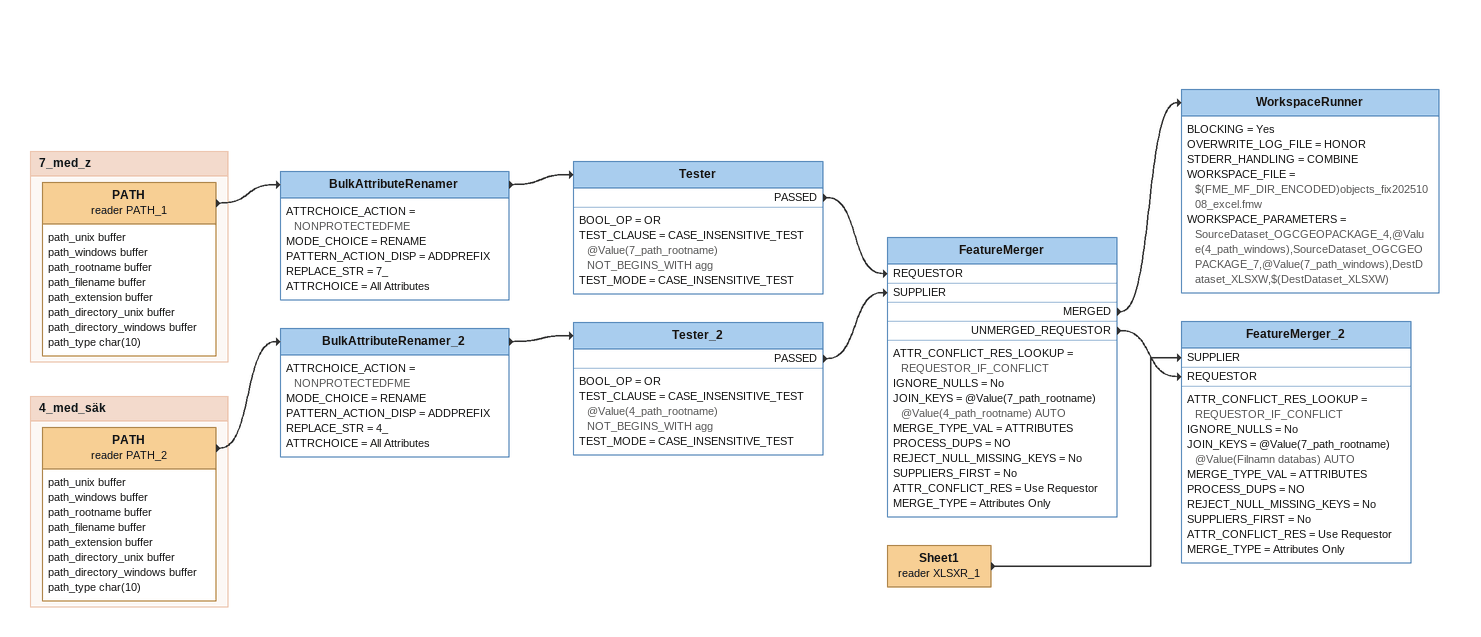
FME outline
BulkAttributeRenamer
    ATTRCHOICE_ACTION = NONPROTECTEDFME
    MODE_CHOICE = RENAME
    PATTERN_ACTION_DISP = ADDPREFIX
    REPLACE_STR = 7_
    ATTRCHOICE = All Attributes
    -> Tester
Tester
    BOOL_OP = OR
    TEST_CLAUSE = CASE_INSENSITIVE_TEST @Value(7_path_rootname) NOT_BEGINS_WITH agg
    TEST_MODE = CASE_INSENSITIVE_TEST
    PASSED -> FeatureMerger [REQUESTOR]
BulkAttributeRenamer_2
    ATTRCHOICE_ACTION = NONPROTECTEDFME
    MODE_CHOICE = RENAME
    PATTERN_ACTION_DISP = ADDPREFIX
    REPLACE_STR = 4_
    ATTRCHOICE = All Attributes
    -> Tester_2
Tester_2
    BOOL_OP = OR
    TEST_CLAUSE = CASE_INSENSITIVE_TEST @Value(4_path_rootname) NOT_BEGINS_WITH agg
    TEST_MODE = CASE_INSENSITIVE_TEST
    PASSED -> FeatureMerger [SUPPLIER]
FeatureMerger
    ATTR_CONFLICT_RES_LOOKUP = REQUESTOR_IF_CONFLICT
    IGNORE_NULLS = No
    JOIN_KEYS = @Value(7_path_rootname) @Value(4_path_rootname) AUTO
    MERGE_TYPE_VAL = ATTRIBUTES
    PROCESS_DUPS = NO
    REJECT_NULL_MISSING_KEYS = No
    SUPPLIERS_FIRST = No
    ATTR_CONFLICT_RES = Use Requestor
    MERGE_TYPE = Attributes Only
    MERGED -> WorkspaceRunner
    UNMERGED_REQUESTOR -> FeatureMerger_2 [REQUESTOR]
WorkspaceRunner
    BLOCKING = Yes
    OVERWRITE_LOG_FILE = HONOR
    STDERR_HANDLING = COMBINE
    WORKSPACE_FILE = $(FME_MF_DIR_ENCODED)objects_fix20251008_excel.fmw
    WORKSPACE_PARAMETERS = SourceDataset_OGCGEOPACKAGE_4,@Value(4_path_windows),SourceDataset_OGCGEOPACKAGE_7,@Value(7_path_windows),DestDataset_XLSXW,$(DestDataset_XLSXW)
Sheet1 (reader XLSXR_1)
    -> FeatureMerger_2 [SUPPLIER]
FeatureMerger_2
    ATTR_CONFLICT_RES_LOOKUP = REQUESTOR_IF_CONFLICT
    IGNORE_NULLS = No
    JOIN_KEYS = @Value(7_path_rootname) @Value(Filnamn databas) AUTO
    MERGE_TYPE_VAL = ATTRIBUTES
    PROCESS_DUPS = NO
    REJECT_NULL_MISSING_KEYS = No
    SUPPLIERS_FIRST = No
    ATTR_CONFLICT_RES = Use Requestor
    MERGE_TYPE = Attributes Only

Bookmark: 7_med_z
PATH (reader PATH_1)
    attributes: path_unix buffer, path_windows buffer, path_rootname buffer, path_filename buffer, path_extension buffer, path_directory_unix buffer, path_directory_windows buffer, path_type char(10)
    -> BulkAttributeRenamer

Bookmark: 4_med_säk
PATH (reader PATH_2)
    attributes: path_unix buffer, path_windows buffer, path_rootname buffer, path_filename buffer, path_extension buffer, path_directory_unix buffer, path_directory_windows buffer, path_type char(10)
    -> BulkAttributeRenamer_2
